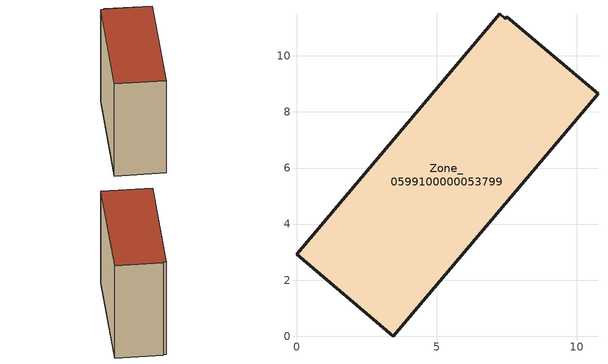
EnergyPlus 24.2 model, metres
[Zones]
Zone_0599100000053799
 floor ground (C_G): 7.5,11.39 10.75,8.65 3.45,0 0,2.92 7.25,11.5 7.45,11.33 z0.15
 wall outside (C_F): 3.45,0 10.75,8.65 7.5,11.39 7.45,11.33 7.25,11.5 0,2.92 3.45,0 z0.15:9.95
 roof outside (C_R): 10.75,8.65 7.5,11.39 7.45,11.33 7.25,11.5 0,2.92 3.45,0 z9.95
[BUILDING]
Pand.0599100000053799: North Axis=0; Terrain=City; Loads Convergence Tolerance Value=0.04; Temperature Convergence Tolerance Value=0.4; Solar Distribution=FullExterior; Maximum Number of Warmup Days=25; Minimum Number of Warmup Days=1
[Site:Location]
Rotterdam.The.Hague.AP_ZH_NLD Design_Conditions: Latitude=51.96; Longitude=4.45; Time Zone=1; Elevation=-4.5
[SITE:GROUNDTEMPERATURE:BUILDINGSURFACE]
18, 18, 18, 18, 18, 18, 18, 18, 18, 18, 18, 18
[MATERIAL] Thermal Absorptance=0.9; Solar Absorptance=0.7; Visible Absorptance=0.7
Name | Roughness | Thickness | Conductivity | Density | Specific Heat
G.TI.1946-1964 | MediumSmooth | 0.15 | 1 | 540 | 1210
F.TI.1946-1964 | Rough | 0.3 | 0.857143 | 1920 | 840
R.TI.1946-1964 | MediumRough | 0.2 | 0.277778 | 1500 | 1000
[CONSTRUCTION]
C_G: G.TI.1946-1964
C_F: F.TI.1946-1964
C_R: R.TI.1946-1964
[ZONE]
Zone_0599100000053799: Type=1; Multiplier=1; Ceiling Height=Autocalculate; Volume=Autocalculate; Floor Area=autocalculate; Part of Total Floor Area=Yes
[ZONEINFILTRATION:DESIGNFLOWRATE]
Infil_Zone_0599100000053799: Zone or ZoneList or Space or SpaceList=Zone_0599100000053799; Schedule=AlwaysOn; Design Flow Rate Calculation Method=Flow/Area; Flow Rate per Floor Area=0.003; Constant Term Coefficient=1; Temperature Term Coefficient=0; Velocity Term Coefficient=0; Velocity Squared Term Coefficient=0
[HVACTEMPLATE:ZONE:IDEALLOADSAIRSYSTEM]
Zone_0599100000053799: Maximum Heating Supply Air Temperature=50; Minimum Cooling Supply Air Temperature=13; Maximum Heating Supply Air Humidity Ratio=0.0156; Minimum Cooling Supply Air Humidity Ratio=0.0077; Heating Limit=NoLimit; Cooling Limit=NoLimit; Dehumidification Control Type=ConstantSensibleHeatRatio; Cooling Sensible Heat Ratio=0.7; Dehumidification Setpoint=60; Humidification Control Type=None; Humidification Setpoint=30; Outdoor Air Method=None; Outdoor Air Flow Rate per Person=0.00944; Outdoor Air Flow Rate per Zone Floor Area=0; Outdoor Air Flow Rate per Zone=0; Demand Controlled Ventilation Type=None; Outdoor Air Economizer Type=NoEconomizer; Heat Recovery Type=None; Sensible Heat Recovery Effectiveness=0.7; Latent Heat Recovery Effectiveness=0.65
[ZONECONTROL:THERMOSTAT]
ThermostatControl_Zone_0599100000053799: Zone or ZoneList=Zone_0599100000053799; Control Type Schedule=DualSetpointControlType; Control 1=Thermostat_Zone_0599100000053799; Temperature Difference Between Cutout And Setpoint=0
[THERMOSTATSETPOINT:DUALSETPOINT]
Thermostat_Zone_0599100000053799: Heating Setpoint Temperature Schedule=HeatingSetpoint_Zone_0599100000053799; Cooling Setpoint Temperature Schedule=CoolingSetpoint_Zone_0599100000053799
[SCHEDULE:COMPACT]
HeatingSetpoint_Zone_0599100000053799: Through: 12/31, For: AllDays, Until: 24:00, 21
CoolingSetpoint_Zone_0599100000053799: Through: 12/31, For: AllDays, Until: 24:00, 24
DualSetpointControlType: Through: 12/31, For: AllDays, Until: 24:00, 4
AlwaysOn: Through: 12/31, For: AllDays, Until: 24:00, 1
